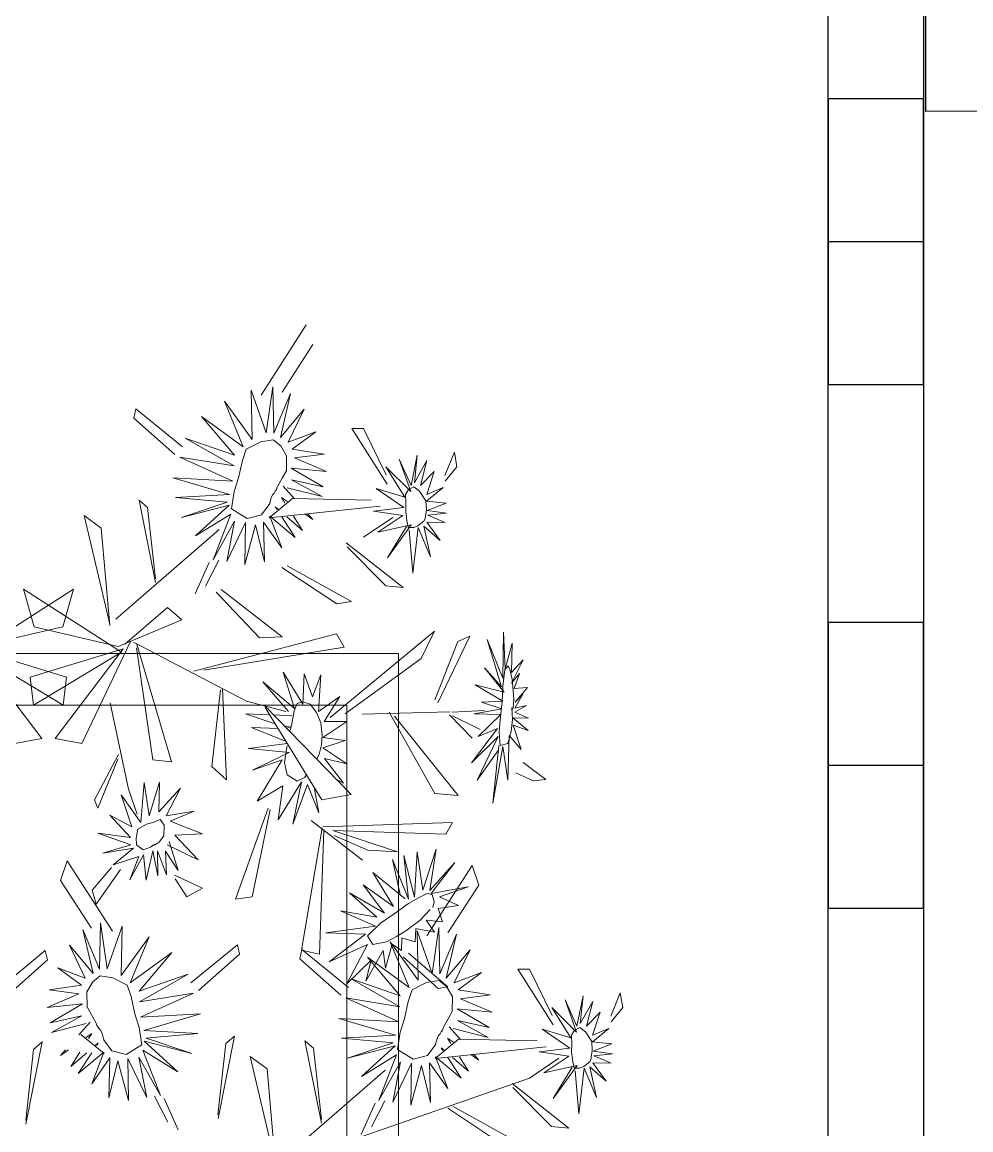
# Model space of a CAD drawing. Header units: inches. Extents: x 15 to 22798, y 21 to 21519.
# Drawn here: x 16317.4 to 16368.3, y 12602 to 12661.4 of the extents above; entities that cross this region are included whole.
import ezdxf

# ---------------------------------------------------------------- set-up
doc = ezdxf.new("R2010")
doc.units = ezdxf.units.IN
doc.header["$MEASUREMENT"] = 0
doc.layers.add('ARREDAMENTO', color=8, linetype='Continuous', lineweight=13)

msp = doc.modelspace()

# ---------------------------------------------------------------- linework, layer by layer
for p, q in [((16360.605, 12613.867), (16360.605, 12754.263)), ((16360.605, 12649.605), (16365.711, 12649.605)), ((16360.605, 12621.525), (16365.711, 12621.525)), ((16360.605, 12473.47), (16360.605, 12613.867))]:
    msp.add_line(p, q)
for points in [[(16175.737, 13162.866), (16365.711, 13162.692), (16365.711, 12452.692), (15715.711, 12452.692)], [(16360.691, 12861.582), (16360.69, 12866.582), (16575.795, 12866.618), (16575.83, 12656.618), (16365.83, 12656.583), (16365.812, 12761.583)]]:
    msp.add_lwpolyline(points)
for points in [[(16360.605, 12657.263), (16360.605, 12641.947), (16365.711, 12641.947), (16365.711, 12657.263)], [(16360.605, 12629.183), (16360.605, 12613.867), (16365.711, 12613.867), (16365.711, 12629.183)]]:
    msp.add_lwpolyline(points, close=True)
at = {"layer": 'ARREDAMENTO', "linetype": 'Continuous'}
for p, q in [((16330.174, 12641.369, -27.277), (16332.601, 12645.149, -27.277)), ((16332.953, 12644.084, -27.277), (16331.3, 12641.538, -27.277)), ((16329.651, 12641.646, -27.277), (16330.453, 12639.354, -27.277)), ((16329.706, 12639.001, -27.277), (16329.651, 12641.646, -27.277)), ((16330.453, 12639.354, -27.277), (16330.812, 12641.825, -27.277)), ((16330.812, 12641.825, -27.277), (16330.87, 12639.335, -27.277)), ((16328.208, 12641.057, -27.277), (16329.706, 12639.001, -27.277)), ((16329.223, 12638.6, -27.277), (16328.208, 12641.057, -27.277)), ((16330.87, 12639.335, -27.277), (16331.754, 12641.456, -27.277)), ((16331.754, 12641.456, -27.277), (16331.212, 12639.106, -27.277)), ((16323.351, 12640.14, -27.277), (16323.465, 12640.637, -27.277)), ((16323.465, 12640.637, -27.277), (16325.968, 12638.597, -27.277)), ((16331.212, 12639.106, -27.277), (16332.484, 12640.624, -27.277)), ((16332.484, 12640.624, -27.277), (16331.626, 12638.845, -27.277)), ((16325.551, 12638.184, -27.277), (16323.351, 12640.14, -27.277)), ((16326.989, 12640.222, -27.277), (16329.223, 12638.6, -27.277)), ((16328.745, 12638.152, -27.277), (16326.989, 12640.222, -27.277)), ((16331.626, 12638.845, -27.277), (16333.109, 12639.404, -27.277)), ((16333.109, 12639.404, -27.277), (16331.841, 12638.478, -27.277)), ((16335.667, 12639.589, -27.277), (16335.047, 12639.577, -27.277)), ((16335.047, 12639.577, -27.277), (16336.95, 12636.606, -27.277)), ((16336.887, 12637.096, -27.277), (16335.667, 12639.589, -27.277)), ((16326.104, 12639.064, -27.277), (16328.745, 12638.152, -27.277)), ((16328.725, 12637.574, -27.277), (16326.104, 12639.064, -27.277)), ((16328.67, 12636.757, -27.277), (16325.816, 12638.049, -27.277)), ((16325.816, 12638.049, -27.277), (16328.725, 12637.574, -27.277)), ((16331.841, 12638.478, -27.277), (16333.561, 12638.216, -27.277)), ((16333.561, 12638.216, -27.277), (16331.971, 12638.003, -27.277)), ((16331.971, 12638.003, -27.277), (16333.68, 12637.278, -27.277)), ((16338.547, 12638.154, -27.277), (16338.223, 12636.526, -27.277)), ((16338.401, 12636.671, -27.277), (16338.547, 12638.154, -27.277)), ((16340.546, 12638.308, -27.277), (16340.031, 12637.061, -27.277)), ((16340.687, 12637.536, -27.277), (16340.546, 12638.308, -27.277)), ((16331.787, 12637.465, -27.277), (16333.516, 12636.455, -27.277)), ((16333.68, 12637.278, -27.277), (16331.787, 12637.465, -27.277)), ((16336.872, 12637.522, -27.277), (16337.896, 12635.894, -27.277)), ((16338.204, 12636.203, -27.277), (16336.872, 12637.522, -27.277)), ((16337.59, 12637.934, -27.277), (16338.204, 12636.203, -27.277)), ((16338.223, 12636.526, -27.277), (16337.59, 12637.934, -27.277)), ((16339.069, 12637.859, -27.277), (16338.401, 12636.671, -27.277)), ((16338.736, 12636.521, -27.277), (16339.069, 12637.859, -27.277)), ((16340.05, 12636.763, -27.277), (16340.687, 12637.536, -27.277)), ((16325.446, 12636.939, -27.277), (16328.67, 12636.757, -27.277)), ((16328.481, 12636.044, -27.277), (16325.446, 12636.939, -27.277)), ((16331.814, 12636.836, -27.277), (16333.45, 12635.928, -27.277)), ((16333.516, 12636.455, -27.277), (16331.814, 12636.836, -27.277)), ((16339.469, 12637.28, -27.277), (16338.736, 12636.521, -27.277)), ((16339.064, 12636.042, -27.277), (16339.469, 12637.28, -27.277)), ((16331.972, 12635.806, -27.277), (16331.36, 12636.487, -27.277)), ((16333.45, 12635.928, -27.277), (16331.58, 12636.41, -27.277)), ((16336.349, 12636.367, -27.277), (16337.834, 12635.341, -27.277)), ((16337.896, 12635.894, -27.277), (16336.349, 12636.367, -27.277)), ((16338.082, 12636.307, -27.277), (16337.926, 12636.046, -27.277)), ((16338.372, 12636.449, -27.277), (16338.082, 12636.307, -27.277)), ((16338.682, 12636.226, -27.277), (16338.372, 12636.449, -27.277)), ((16339.012, 12635.698, -27.277), (16338.682, 12636.226, -27.277)), ((16339.048, 12635.685, -27.277), (16339.94, 12636.412, -27.277)), ((16339.94, 12636.412, -27.277), (16339.064, 12636.042, -27.277)), ((16323.629, 12635.74, -27.277), (16324.508, 12631.326, -27.277)), ((16324.092, 12635.34, -27.277), (16323.629, 12635.74, -27.277)), ((16325.59, 12635.884, -27.277), (16328.481, 12636.044, -27.277)), ((16328.357, 12635.636, -27.277), (16325.59, 12635.884, -27.277)), ((16325.917, 12634.815, -27.277), (16328.357, 12635.636, -27.277)), ((16331.869, 12635.828, -27.277), (16330.618, 12634.8, -27.277)), ((16331.455, 12635.605, -27.277), (16331.279, 12635.881, -27.277)), ((16331.591, 12635.663, -27.277), (16331.279, 12635.881, -27.277)), ((16336.088, 12635.737, -27.277), (16331.869, 12635.828, -27.277)), ((16337.926, 12636.046, -27.277), (16337.939, 12635.582, -27.277)), ((16337.939, 12635.582, -27.277), (16337.936, 12635.139, -27.277)), ((16339.044, 12635.232, -27.277), (16339.012, 12635.698, -27.277)), ((16340.098, 12635.578, -27.277), (16339.048, 12635.685, -27.277)), ((16339.096, 12635.188, -27.277), (16340.098, 12635.578, -27.277)), ((16324.515, 12631.521, -27.277), (16324.092, 12635.34, -27.277)), ((16328.47, 12635.479, -27.277), (16325.917, 12634.815, -27.277)), ((16326.661, 12633.834, -27.277), (16328.47, 12635.479, -27.277)), ((16328.549, 12634.988, -27.277), (16326.661, 12633.834, -27.277)), ((16327.599, 12632.548, -27.277), (16328.549, 12634.988, -27.277)), ((16330.618, 12634.8, -27.277), (16336.574, 12635.423, -27.277)), ((16331.033, 12635.231, -27.277), (16330.939, 12635.375, -27.277)), ((16331.103, 12635.234, -27.277), (16330.939, 12635.375, -27.277)), ((16332.531, 12635.006, -27.277), (16332.962, 12634.706, -27.277)), ((16332.685, 12635.014, -27.277), (16332.962, 12634.706, -27.277)), ((16337.834, 12635.341, -27.277), (16336.2, 12635.159, -27.277)), ((16336.2, 12635.159, -27.277), (16337.783, 12634.916, -27.277)), ((16337.936, 12635.139, -27.277), (16337.995, 12634.626, -27.277)), ((16338.975, 12634.744, -27.277), (16339.044, 12635.232, -27.277)), ((16340.125, 12635.048, -27.277), (16339.096, 12635.188, -27.277)), ((16339.126, 12634.932, -27.277), (16340.125, 12635.048, -27.277)), ((16320.695, 12634.91, -27.277), (16322.067, 12629.084, -27.277)), ((16321.597, 12634.247, -27.277), (16320.695, 12634.91, -27.277)), ((16328.754, 12634.608, -27.277), (16327.599, 12632.548, -27.277)), ((16328.336, 12632.458, -27.277), (16328.754, 12634.608, -27.277)), ((16329.343, 12634.542, -27.277), (16328.336, 12632.458, -27.277)), ((16329.303, 12632.295, -27.277), (16329.343, 12634.542, -27.277)), ((16329.886, 12634.419, -27.277), (16329.303, 12632.295, -27.277)), ((16330.368, 12632.435, -27.277), (16329.886, 12634.419, -27.277)), ((16330.307, 12634.568, -27.277), (16330.368, 12632.435, -27.277)), ((16331.287, 12633.179, -27.277), (16330.307, 12634.568, -27.277)), ((16330.641, 12634.879, -27.277), (16331.287, 12633.179, -27.277)), ((16332.008, 12633.736, -27.277), (16330.641, 12634.879, -27.277)), ((16331.286, 12634.843, -27.277), (16332.008, 12633.736, -27.277)), ((16331.554, 12634.847, -27.277), (16332.406, 12634.116, -27.277)), ((16331.918, 12634.881, -27.277), (16332.406, 12634.116, -27.277)), ((16335.674, 12633.748, -27.277), (16337.253, 12634.804, -27.277)), ((16337.783, 12634.916, -27.277), (16336.439, 12634.025, -27.277)), ((16336.439, 12634.025, -27.277), (16338.226, 12634.419, -27.277)), ((16338.226, 12634.419, -27.277), (16336.951, 12632.65, -27.277)), ((16337.995, 12634.626, -27.277), (16338.081, 12634.221, -27.277)), ((16338.593, 12634.361, -27.277), (16338.903, 12634.615, -27.277)), ((16338.903, 12634.615, -27.277), (16338.975, 12634.744, -27.277)), ((16339.788, 12633.581, -27.277), (16339.066, 12634.553, -27.277)), ((16339.066, 12634.553, -27.277), (16340.06, 12634.536, -27.277)), ((16340.06, 12634.536, -27.277), (16339.126, 12634.932, -27.277)), ((16322.062, 12629.017, -27.277), (16321.597, 12634.247, -27.277)), ((16327.934, 12634.173, -27.277), (16322.381, 12629.362, -27.277)), ((16336.951, 12632.65, -27.277), (16337.972, 12634.334, -27.277)), ((16338.052, 12634.328, -27.277), (16338.159, 12634.27, -27.277)), ((16338.117, 12634.129, -27.277), (16338.322, 12631.827, -27.277)), ((16338.159, 12634.27, -27.277), (16338.377, 12634.283, -27.277)), ((16338.322, 12631.827, -27.277), (16338.611, 12634.274, -27.277)), ((16338.377, 12634.283, -27.277), (16338.593, 12634.361, -27.277)), ((16338.611, 12634.274, -27.277), (16339.262, 12632.7, -27.277)), ((16338.907, 12634.346, -27.277), (16339.788, 12633.581, -27.277)), ((16339.262, 12632.7, -27.277), (16338.907, 12634.346, -27.277)), ((16334.747, 12633.449, -27.277), (16337.791, 12631.05, -27.277)), ((16336.861, 12631.15, -27.277), (16334.789, 12633.237, -27.277)), ((16326.645, 12630.716, -27.277), (16327.394, 12632.396, -27.277)), ((16327.204, 12631.124, -27.277), (16327.914, 12632.517, -27.277)), ((16334.25, 12630.173, -27.277), (16331.298, 12632.134, -27.277)), ((16331.58, 12632.213, -27.277), (16335.031, 12630.308, -27.277)), ((16314.846, 12627.587, -27.277), (16320.107, 12630.966, -27.277)), ((16317.427, 12630.966, -27.277), (16317.999, 12628.955, -27.277)), ((16322.687, 12627.587, -27.277), (16317.427, 12630.966, -27.277)), ((16320.107, 12630.966, -27.277), (16319.535, 12628.955, -27.277)), ((16328.035, 12630.952, -27.277), (16331.302, 12628.414, -27.277)), ((16337.791, 12631.05, -27.277), (16336.861, 12631.15, -27.277)), ((16330.093, 12628.353, -27.277), (16327.773, 12630.804, -27.277)), ((16335.031, 12630.308, -27.277), (16334.25, 12630.173, -27.277)), ((16325.149, 12629.99, -27.277), (16322.863, 12628.025, -27.277)), ((16325.934, 12629.316, -27.277), (16325.149, 12629.99, -27.277)), ((16322.51, 12627.891, -27.277), (16325.934, 12629.316, -27.277)), ((16319.535, 12628.955, -27.277), (16315.024, 12627.891, -27.277)), ((16317.999, 12628.955, -27.277), (16322.51, 12627.891, -27.277)), ((16334.226, 12628.572, -27.277), (16326.566, 12626.572, -27.277)), ((16339.482, 12628.713, -27.277), (16333.88, 12624.086, -27.277)), ((16334.631, 12627.86, -27.277), (16334.226, 12628.572, -27.277)), ((16338.763, 12627.245, -27.277), (16339.482, 12628.713, -27.277)), ((16339.662, 12624.869, -27.277), (16341.37, 12628.442, -27.277)), ((16341.37, 12628.442, -27.277), (16340.738, 12628.161, -27.277)), ((16343.179, 12628.667, -27.277), (16343.155, 12626.199, -27.277)), ((16343.278, 12626.672, -27.277), (16343.179, 12628.667, -27.277)), ((16323.167, 12628.163, -27.277), (16320.558, 12622.686, -27.277)), ((16329.395, 12624.965, -27.277), (16323.34, 12628.123, -27.277)), ((16323.516, 12628.021, -27.277), (16325.369, 12621.707, -27.277)), ((16327.113, 12626.617, -27.277), (16334.631, 12627.86, -27.277)), ((16331.302, 12628.414, -27.277), (16330.093, 12628.353, -27.277)), ((16340.738, 12628.161, -27.277), (16339.499, 12625.023, -27.277)), ((16342.301, 12628.267, -27.277), (16343.076, 12625.737, -27.277)), ((16343.155, 12626.199, -27.277), (16342.301, 12628.267, -27.277)), ((16343.647, 12628.078, -27.277), (16343.278, 12626.672, -27.277)), ((16343.617, 12626.496, -27.277), (16343.647, 12628.078, -27.277)), ((16318.41, 12622.966, -27.277), (16314.749, 12627.768, -27.277)), ((16314.749, 12627.768, -27.277), (16319.736, 12626.249, -27.277)), ((16319.568, 12624.747, -27.277), (16314.846, 12627.587, -27.277)), ((16322.785, 12627.768, -27.277), (16317.797, 12626.249, -27.277)), ((16317.965, 12624.747, -27.277), (16322.687, 12627.587, -27.277)), ((16319.124, 12622.966, -27.277), (16322.785, 12627.768, -27.277)), ((16324.373, 12621.811, -27.277), (16323.492, 12627.821, -27.277)), ((16334.694, 12624.282, -27.277), (16338.763, 12627.245, -27.277)), ((16342.158, 12626.744, -27.277), (16343.221, 12625.451, -27.277)), ((16343.076, 12625.737, -27.277), (16342.158, 12626.744, -27.277)), ((16343.61, 12625.924, -27.277), (16344.239, 12627.17, -27.277)), ((16344.239, 12627.17, -27.277), (16343.617, 12626.496, -27.277)), ((16317.797, 12626.249, -27.277), (16317.965, 12624.747, -27.277)), ((16319.736, 12626.249, -27.277), (16319.568, 12624.747, -27.277)), ((16331.355, 12626.521, -27.277), (16331.976, 12624.566, -27.277)), ((16332.409, 12624.801, -27.277), (16331.355, 12626.521, -27.277)), ((16332.485, 12626.424, -27.277), (16332.409, 12624.801, -27.277)), ((16332.934, 12625.189, -27.277), (16332.485, 12626.424, -27.277)), ((16333.384, 12626.364, -27.277), (16332.934, 12625.189, -27.277)), ((16333.25, 12624.402, -27.277), (16333.384, 12626.364, -27.277)), ((16344.033, 12626.439, -27.277), (16343.61, 12625.924, -27.277)), ((16343.761, 12625.644, -27.277), (16344.033, 12626.439, -27.277)), ((16327.542, 12621.464, -27.277), (16327.994, 12625.565, -27.277)), ((16328.115, 12625.617, -27.277), (16328.322, 12620.737, -27.277)), ((16330.263, 12626.003, -27.277), (16331.642, 12624.403, -27.277)), ((16331.976, 12624.566, -27.277), (16330.263, 12626.003, -27.277)), ((16341.655, 12625.832, -27.277), (16343.146, 12624.964, -27.277)), ((16343.221, 12625.451, -27.277), (16341.655, 12625.832, -27.277)), ((16344.464, 12625.699, -27.277), (16343.761, 12625.644, -27.277)), ((16343.81, 12624.913, -27.277), (16344.464, 12625.699, -27.277)), ((16323.071, 12620.241, -27.277), (16322.074, 12624.866, -27.277)), ((16329.395, 12624.965, -27.277), (16331.501, 12624.397, -27.277)), ((16332.425, 12624.925, -27.277), (16332.115, 12624.839, -27.277)), ((16332.805, 12624.8, -27.277), (16332.425, 12624.925, -27.277)), ((16334.407, 12625.209, -27.277), (16333.25, 12624.402, -27.277)), ((16333.561, 12623.865, -27.277), (16334.407, 12625.209, -27.277)), ((16343.146, 12624.964, -27.277), (16342.01, 12624.913, -27.277)), ((16342.01, 12624.913, -27.277), (16343.096, 12624.555, -27.277)), ((16343.79, 12624.576, -27.277), (16344.225, 12625.329, -27.277)), ((16344.225, 12625.329, -27.277), (16343.81, 12624.913, -27.277)), ((16330.937, 12623.744, -27.277), (16329.338, 12624.283, -27.277)), ((16330.6, 12624.23, -27.277), (16329.338, 12624.283, -27.277)), ((16335.013, 12619.96, -27.277), (16330.392, 12624.692, -27.277)), ((16330.403, 12624.615, -27.277), (16333.432, 12619.676, -27.277)), ((16331.949, 12624.449, -27.277), (16331.801, 12623.663, -27.277)), ((16332.115, 12624.839, -27.277), (16331.949, 12624.449, -27.277)), ((16333.159, 12624.345, -27.277), (16332.805, 12624.8, -27.277)), ((16333.389, 12623.799, -27.277), (16333.159, 12624.345, -27.277)), ((16340.327, 12624.38, -27.277), (16335.598, 12624.255, -27.277)), ((16339.503, 12620.011, -27.277), (16337.055, 12624.371, -27.277)), ((16340.435, 12624.365, -27.277), (16342.158, 12624.467, -27.277)), ((16343.096, 12624.555, -27.277), (16341.609, 12624.287, -27.277)), ((16341.609, 12624.287, -27.277), (16343.034, 12624.246, -27.277)), ((16344.414, 12624.731, -27.277), (16343.79, 12624.576, -27.277)), ((16343.798, 12624.366, -27.277), (16344.414, 12624.731, -27.277)), ((16344.529, 12624.055, -27.277), (16343.798, 12624.366, -27.277)), ((16330.82, 12624.221, -27.277), (16331.823, 12624.18, -27.277)), ((16333.449, 12623.142, -27.277), (16333.389, 12623.799, -27.277)), ((16333.488, 12623.01, -27.277), (16334.773, 12623.861, -27.277)), ((16334.773, 12623.861, -27.277), (16333.561, 12623.865, -27.277)), ((16337.332, 12624.161, -27.277), (16340.758, 12619.9, -27.277)), ((16341.498, 12622.975, -27.277), (16340.291, 12624.234, -27.277)), ((16340.446, 12624.182, -27.277), (16341.927, 12623.434, -27.277)), ((16343.034, 12624.246, -27.277), (16341.83, 12623.065, -27.277)), ((16343.688, 12624.066, -27.277), (16344.529, 12624.055, -27.277)), ((16344.514, 12623.389, -27.277), (16343.688, 12624.066, -27.277)), ((16331.089, 12623.496, -27.277), (16329.671, 12623.545, -27.277)), ((16331.517, 12622.798, -27.277), (16329.671, 12623.545, -27.277)), ((16331.47, 12623.64, -27.277), (16331.749, 12623.568, -27.277)), ((16331.749, 12623.568, -27.277), (16331.589, 12623.536, -27.277)), ((16331.731, 12623.382, -27.277), (16331.801, 12623.663, -27.277)), ((16333.415, 12622.617, -27.277), (16333.449, 12623.142, -27.277)), ((16342.865, 12623.502, -27.277), (16341.473, 12621.653, -27.277)), ((16341.83, 12623.065, -27.277), (16342.865, 12623.502, -27.277)), ((16343.423, 12620.725, -27.277), (16343.491, 12623.12, -27.277)), ((16343.491, 12623.12, -27.277), (16344.132, 12622.373, -27.277)), ((16343.701, 12623.666, -27.277), (16344.514, 12623.389, -27.277)), ((16344.132, 12622.373, -27.277), (16343.701, 12623.666, -27.277)), ((16316.975, 12622.686, -27.277), (16318.41, 12622.966, -27.277)), ((16320.558, 12622.686, -27.277), (16319.124, 12622.966, -27.277)), ((16331.581, 12622.694, -27.277), (16329.503, 12622.417, -27.277)), ((16331.574, 12622.57, -27.277), (16331.548, 12622.393, -27.277)), ((16333.29, 12622.124, -27.277), (16333.415, 12622.617, -27.277)), ((16334.682, 12622.852, -27.277), (16333.488, 12623.01, -27.277)), ((16333.496, 12622.466, -27.277), (16334.682, 12622.852, -27.277)), ((16341.473, 12621.653, -27.277), (16342.9, 12623.071, -27.277)), ((16342.9, 12623.071, -27.277), (16341.771, 12620.719, -27.277)), ((16342.925, 12622.591, -27.277), (16342.603, 12619.484, -27.277)), ((16342.603, 12619.484, -27.277), (16343.155, 12622.534, -27.277)), ((16343.155, 12622.534, -27.277), (16343.423, 12620.725, -27.277)), ((16322.521, 12622.096, -27.277), (16321.236, 12619.669, -27.277)), ((16329.503, 12622.417, -27.277), (16331.687, 12622.198, -27.277)), ((16331.687, 12622.198, -27.277), (16329.716, 12621.265, -27.277)), ((16331.548, 12622.393, -27.277), (16331.442, 12621.659, -27.277)), ((16333.166, 12621.852, -27.277), (16333.29, 12622.124, -27.277)), ((16334.777, 12621.605, -27.277), (16333.496, 12622.466, -27.277)), ((16341.771, 12620.719, -27.277), (16342.933, 12622.376, -27.277)), ((16321.427, 12619.217, -27.277), (16322.485, 12621.856, -27.277)), ((16325.369, 12621.707, -27.277), (16324.373, 12621.811, -27.277)), ((16328.322, 12620.737, -27.277), (16327.542, 12621.464, -27.277)), ((16329.716, 12621.265, -27.277), (16331.317, 12621.814, -27.277)), ((16331.317, 12621.814, -27.277), (16329.965, 12619.603, -27.277)), ((16331.442, 12621.659, -27.277), (16331.571, 12621.017, -27.277)), ((16333.574, 12621.877, -27.277), (16334.777, 12621.605, -27.277)), ((16334.597, 12620.558, -27.277), (16333.574, 12621.877, -27.277)), ((16344.234, 12621.672, -27.277), (16345.451, 12620.755, -27.277)), ((16331.571, 12621.017, -27.277), (16332.119, 12620.661, -27.277)), ((16332.119, 12620.661, -27.277), (16332.506, 12620.87, -27.277)), ((16332.621, 12620.998, -27.277), (16332.506, 12620.87, -27.277)), ((16334.224, 12620.767, -27.277), (16334.597, 12620.558, -27.277)), ((16344.776, 12620.68, -27.277), (16343.848, 12621.122, -27.277)), ((16345.451, 12620.755, -27.277), (16344.776, 12620.68, -27.277)), ((16323.071, 12620.241, -27.277), (16323.528, 12618.906, -27.277)), ((16323.735, 12618.445, -27.277), (16323.91, 12620.594, -27.277)), ((16323.91, 12620.594, -27.277), (16324.174, 12618.815, -27.277)), ((16324.174, 12618.815, -27.277), (16324.732, 12620.618, -27.277)), ((16324.732, 12620.618, -27.277), (16324.692, 12619.024, -27.277)), ((16324.692, 12619.024, -27.277), (16325.853, 12620.288, -27.277)), ((16325.853, 12620.288, -27.277), (16325.077, 12618.812, -27.277)), ((16329.965, 12619.603, -27.277), (16331.352, 12620.426, -27.277)), ((16331.087, 12618.6, -27.277), (16332.352, 12620.638, -27.277)), ((16331.352, 12620.426, -27.277), (16331.087, 12618.6, -27.277)), ((16332.352, 12620.638, -27.277), (16331.879, 12618.364, -27.277)), ((16331.879, 12618.364, -27.277), (16332.662, 12620.489, -27.277)), ((16332.662, 12620.489, -27.277), (16333.273, 12618.963, -27.277)), ((16333.019, 12620.35, -27.277), (16333.273, 12618.963, -27.277)), ((16321.236, 12619.669, -27.277), (16321.427, 12619.217, -27.277)), ((16322.671, 12619.935, -27.277), (16323.735, 12618.445, -27.277)), ((16323.25, 12618.226, -27.277), (16322.671, 12619.935, -27.277)), ((16333.432, 12619.676, -27.277), (16335.013, 12619.96, -27.277)), ((16340.758, 12619.9, -27.277), (16339.503, 12620.011, -27.277)), ((16325.077, 12618.812, -27.277), (16326.585, 12619.052, -27.277)), ((16326.585, 12619.052, -27.277), (16325.306, 12618.525, -27.277)), ((16328.813, 12614.339, -27.277), (16330.564, 12619.215, -27.277)), ((16330.659, 12619.147, -27.277), (16329.702, 12614.472, -27.277)), ((16322.068, 12618.85, -27.277), (16323.25, 12618.226, -27.277)), ((16323.171, 12617.64, -27.277), (16322.068, 12618.85, -27.277)), ((16325.306, 12618.525, -27.277), (16327.027, 12617.846, -27.277)), ((16335.619, 12616.425, -27.277), (16332.873, 12618.565, -27.277)), ((16333.482, 12618.221, -27.277), (16340.444, 12618.449, -27.277)), ((16340.444, 12618.449, -27.277), (16340.095, 12617.829, -27.277)), ((16321.424, 12617.883, -27.277), (16323.171, 12617.64, -27.277)), ((16323.199, 12617.254, -27.277), (16321.424, 12617.883, -27.277)), ((16327.027, 12617.846, -27.277), (16325.557, 12617.765, -27.277)), ((16325.557, 12617.765, -27.277), (16326.802, 12616.455, -27.277)), ((16333.46, 12618.155, -27.277), (16332.341, 12611.606, -27.277)), ((16333.32, 12611.389, -27.277), (16333.551, 12618.027, -27.277)), ((16334.019, 12618.018, -27.277), (16337.503, 12616.885, -27.277)), ((16340.095, 12617.829, -27.277), (16334.019, 12618.018, -27.277)), ((16335.903, 12616.962, -27.277), (16334.107, 12617.761, -27.277)), ((16321.684, 12616.812, -27.277), (16323.199, 12617.254, -27.277)), ((16326.802, 12616.455, -27.277), (16325.141, 12617.258, -27.277)), ((16325.255, 12617.438, -27.277), (16325.737, 12615.884, -27.277)), ((16323.335, 12617.068, -27.277), (16321.684, 12616.812, -27.277)), ((16322.238, 12616.183, -27.277), (16323.335, 12617.068, -27.277)), ((16323.611, 12616.629, -27.277), (16322.238, 12616.183, -27.277)), ((16323.861, 12616.724, -27.277), (16323.137, 12615.379, -27.277)), ((16323.137, 12615.379, -27.277), (16323.611, 12616.629, -27.277)), ((16324.006, 12615.352, -27.277), (16323.861, 12616.724, -27.277)), ((16324.363, 12616.934, -27.277), (16324.006, 12615.352, -27.277)), ((16324.636, 12615.599, -27.277), (16324.363, 12616.934, -27.277)), ((16324.622, 12616.941, -27.277), (16324.636, 12615.599, -27.277)), ((16325.108, 12615.644, -27.277), (16324.622, 12616.941, -27.277)), ((16325.048, 12616.922, -27.277), (16325.108, 12615.644, -27.277)), ((16325.737, 12615.884, -27.277), (16325.048, 12616.922, -27.277)), ((16337.503, 12616.885, -27.277), (16335.903, 12616.962, -27.277)), ((16337.834, 12616.682, -27.277), (16338.085, 12614.332, -27.277)), ((16338.415, 12614.441, -27.277), (16337.834, 12616.682, -27.277)), ((16338.547, 12616.871, -27.277), (16338.415, 12614.441, -27.277)), ((16338.859, 12614.825, -27.277), (16338.547, 12616.871, -27.277)), ((16339.573, 12617.02, -27.277), (16338.859, 12614.825, -27.277)), ((16339.228, 12614.801, -27.277), (16339.573, 12617.02, -27.277)), ((16319.775, 12616.404, -27.277), (16319.423, 12615.339, -27.277)), ((16322.202, 12612.624, -27.277), (16319.775, 12616.404, -27.277)), ((16321.12, 12614.821, -27.277), (16322.151, 12616.041, -27.277)), ((16337.229, 12616.46, -27.277), (16337.641, 12614.595, -27.277)), ((16338.085, 12614.332, -27.277), (16337.229, 12616.46, -27.277)), ((16339.075, 12612.37, -27.277), (16341.502, 12616.15, -27.277)), ((16340.569, 12616.305, -27.277), (16339.228, 12614.801, -27.277)), ((16339.308, 12614.64, -27.277), (16340.569, 12616.305, -27.277)), ((16341.502, 12616.15, -27.277), (16341.854, 12615.085, -27.277)), ((16322.637, 12615.936, -27.277), (16321.338, 12614.077, -27.277)), ((16325.525, 12615.631, -27.277), (16327.034, 12614.922, -27.277)), ((16326.197, 12614.474, -27.277), (16325.569, 12615.44, -27.277)), ((16336.173, 12615.765, -27.277), (16337.281, 12613.941, -27.277)), ((16337.907, 12614.351, -27.277), (16336.173, 12615.765, -27.277)), ((16319.423, 12615.339, -27.277), (16321.076, 12612.793, -27.277)), ((16321.338, 12614.077, -27.277), (16321.12, 12614.821, -27.277)), ((16327.034, 12614.922, -27.277), (16326.197, 12614.474, -27.277)), ((16335.646, 12615.109, -27.277), (16336.796, 12613.59, -27.277)), ((16337.281, 12613.941, -27.277), (16335.646, 12615.109, -27.277)), ((16341.291, 12615.009, -27.277), (16339.308, 12614.64, -27.277)), ((16339.747, 12614.472, -27.277), (16341.291, 12615.009, -27.277)), ((16341.854, 12615.085, -27.277), (16340.201, 12612.539, -27.277)), ((16329.702, 12614.472, -27.277), (16328.813, 12614.339, -27.277)), ((16334.915, 12614.687, -27.277), (16336.389, 12613.368, -27.277)), ((16336.796, 12613.59, -27.277), (16334.915, 12614.687, -27.277)), ((16338.623, 12614.42, -27.277), (16338.086, 12614.108, -27.277)), ((16339.087, 12614.653, -27.277), (16338.623, 12614.42, -27.277)), ((16339.348, 12614.597, -27.277), (16339.087, 12614.653, -27.277)), ((16339.466, 12614.205, -27.277), (16339.348, 12614.597, -27.277)), ((16339.386, 12613.892, -27.277), (16339.466, 12614.205, -27.277)), ((16340.773, 12613.994, -27.277), (16339.747, 12614.472, -27.277)), ((16334.438, 12613.723, -27.277), (16336.315, 12612.886, -27.277)), ((16336.389, 12613.368, -27.277), (16334.438, 12613.723, -27.277)), ((16337.366, 12613.596, -27.277), (16336.587, 12613.049, -27.277)), ((16338.086, 12614.108, -27.277), (16337.366, 12613.596, -27.277)), ((16338.709, 12613.213, -27.277), (16339.243, 12613.794, -27.277)), ((16339.673, 12613.845, -27.277), (16340.773, 12613.994, -27.277)), ((16339.909, 12613.13, -27.277), (16339.673, 12613.845, -27.277)), ((16321.564, 12613.08, -27.277), (16321.506, 12610.589, -27.277)), ((16321.923, 12610.608, -27.277), (16321.564, 12613.08, -27.277)), ((16336.587, 12613.049, -27.277), (16335.886, 12612.376, -27.277)), ((16337.935, 12612.645, -27.277), (16338.709, 12613.213, -27.277)), ((16339.037, 12613.212, -27.277), (16339.909, 12613.13, -27.277)), ((16339.488, 12612.57, -27.277), (16339.037, 12613.212, -27.277)), ((16320.622, 12612.71, -27.277), (16321.164, 12610.361, -27.277)), ((16321.506, 12610.589, -27.277), (16320.622, 12612.71, -27.277)), ((16322.724, 12612.9, -27.277), (16321.923, 12610.608, -27.277)), ((16322.67, 12610.255, -27.277), (16322.724, 12612.9, -27.277)), ((16336.315, 12612.886, -27.277), (16333.646, 12612.53, -27.277)), ((16333.646, 12612.53, -27.277), (16335.781, 12612.459, -27.277)), ((16335.781, 12612.459, -27.277), (16333.829, 12610.972, -27.277)), ((16337.447, 12612.335, -27.277), (16337.935, 12612.645, -27.277)), ((16338.439, 12612.044, -27.277), (16338.471, 12612.773, -27.277)), ((16338.471, 12612.773, -27.277), (16339.488, 12612.57, -27.277)), ((16338.553, 12612.647, -27.277), (16339.354, 12610.355, -27.277)), ((16338.607, 12610.002, -27.277), (16338.553, 12612.647, -27.277)), ((16339.354, 12610.355, -27.277), (16339.713, 12612.826, -27.277)), ((16339.713, 12612.826, -27.277), (16339.771, 12610.336, -27.277)), ((16339.771, 12610.336, -27.277), (16340.655, 12612.457, -27.277)), ((16340.655, 12612.457, -27.277), (16340.113, 12610.107, -27.277)), ((16319.892, 12611.879, -27.277), (16320.749, 12610.1, -27.277)), ((16321.164, 12610.361, -27.277), (16319.892, 12611.879, -27.277)), ((16324.167, 12612.312, -27.277), (16322.67, 12610.255, -27.277)), ((16323.153, 12609.855, -27.277), (16324.167, 12612.312, -27.277)), ((16328.911, 12611.891, -27.277), (16326.408, 12609.851, -27.277)), ((16329.024, 12611.395, -27.277), (16328.911, 12611.891, -27.277)), ((16333.829, 12610.972, -27.277), (16335.88, 12611.909, -27.277)), ((16335.88, 12611.909, -27.277), (16334.77, 12609.799, -27.277)), ((16335.886, 12612.376, -27.277), (16336.165, 12611.911, -27.277)), ((16336.165, 12611.911, -27.277), (16336.899, 12612.044, -27.277)), ((16336.846, 12610.638, -27.277), (16337.206, 12611.935, -27.277)), ((16336.899, 12612.044, -27.277), (16337.447, 12612.335, -27.277)), ((16337.11, 12612.058, -27.277), (16338.607, 12610.002, -27.277)), ((16338.124, 12609.601, -27.277), (16337.11, 12612.058, -27.277)), ((16337.206, 12611.935, -27.277), (16337.704, 12611.583, -27.277)), ((16337.704, 12611.583, -27.277), (16337.721, 12612.274, -27.277)), ((16337.721, 12612.274, -27.277), (16338.439, 12612.044, -27.277)), ((16318.602, 12611.579, -27.277), (16316.1, 12609.539, -27.277)), ((16318.716, 12611.082, -27.277), (16318.602, 12611.579, -27.277)), ((16325.387, 12611.477, -27.277), (16323.153, 12609.855, -27.277)), ((16323.631, 12609.407, -27.277), (16325.387, 12611.477, -27.277)), ((16326.825, 12609.439, -27.277), (16329.024, 12611.395, -27.277)), ((16332.253, 12611.141, -27.277), (16332.366, 12611.638, -27.277)), ((16332.341, 12611.606, -27.277), (16333.32, 12611.389, -27.277)), ((16332.366, 12611.638, -27.277), (16334.869, 12609.598, -27.277)), ((16335.79, 12609.948, -27.277), (16336.721, 12611.589, -27.277)), ((16335.89, 12611.223, -27.277), (16338.124, 12609.601, -27.277)), ((16337.646, 12609.153, -27.277), (16335.89, 12611.223, -27.277)), ((16336.721, 12611.589, -27.277), (16336.846, 12610.638, -27.277)), ((16339.67, 12609.542, -27.277), (16337.794, 12611.244, -27.277)), ((16338.077, 12611.444, -27.277), (16340.196, 12609.636, -27.277)), ((16340.113, 12610.107, -27.277), (16341.385, 12611.625, -27.277)), ((16341.385, 12611.625, -27.277), (16340.528, 12609.846, -27.277)), ((16316.516, 12609.126, -27.277), (16318.716, 12611.082, -27.277)), ((16319.267, 12610.658, -27.277), (16320.535, 12609.733, -27.277)), ((16320.749, 12610.1, -27.277), (16319.267, 12610.658, -27.277)), ((16334.452, 12609.185, -27.277), (16332.253, 12611.141, -27.277)), ((16334.77, 12609.799, -27.277), (16336.081, 12611.071, -27.277)), ((16336.081, 12611.071, -27.277), (16335.79, 12609.948, -27.277)), ((16326.271, 12610.319, -27.277), (16323.631, 12609.407, -27.277)), ((16323.651, 12608.829, -27.277), (16326.271, 12610.319, -27.277)), ((16335.006, 12610.065, -27.277), (16337.646, 12609.153, -27.277)), ((16337.626, 12608.575, -27.277), (16335.006, 12610.065, -27.277)), ((16340.528, 12609.846, -27.277), (16342.01, 12610.405, -27.277)), ((16342.01, 12610.405, -27.277), (16340.742, 12609.479, -27.277)), ((16344.568, 12610.59, -27.277), (16343.948, 12610.578, -27.277)), ((16343.948, 12610.578, -27.277), (16345.851, 12607.607, -27.277)), ((16345.789, 12608.097, -27.277), (16344.568, 12610.59, -27.277)), ((16320.535, 12609.733, -27.277), (16318.815, 12609.471, -27.277)), ((16318.815, 12609.471, -27.277), (16320.405, 12609.258, -27.277)), ((16340.196, 12609.636, -27.277), (16339.67, 12609.542, -27.277)), ((16340.742, 12609.479, -27.277), (16342.462, 12609.217, -27.277)), ((16320.405, 12609.258, -27.277), (16318.696, 12608.532, -27.277)), ((16326.559, 12609.304, -27.277), (16323.651, 12608.829, -27.277)), ((16323.706, 12608.011, -27.277), (16326.559, 12609.304, -27.277)), ((16334.718, 12609.05, -27.277), (16337.626, 12608.575, -27.277)), ((16337.571, 12607.758, -27.277), (16334.718, 12609.05, -27.277)), ((16342.462, 12609.217, -27.277), (16340.872, 12609.004, -27.277)), ((16340.872, 12609.004, -27.277), (16342.581, 12608.279, -27.277)), ((16346.491, 12608.935, -27.277), (16347.105, 12607.204, -27.277)), ((16347.124, 12607.527, -27.277), (16346.491, 12608.935, -27.277)), ((16347.448, 12609.155, -27.277), (16347.124, 12607.527, -27.277)), ((16347.302, 12607.672, -27.277), (16347.448, 12609.155, -27.277)), ((16347.97, 12608.86, -27.277), (16347.302, 12607.672, -27.277)), ((16347.637, 12607.522, -27.277), (16347.97, 12608.86, -27.277)), ((16349.447, 12609.309, -27.277), (16348.932, 12608.062, -27.277)), ((16349.588, 12608.537, -27.277), (16349.447, 12609.309, -27.277)), ((16318.696, 12608.532, -27.277), (16320.589, 12608.719, -27.277)), ((16320.589, 12608.719, -27.277), (16318.86, 12607.71, -27.277)), ((16340.688, 12608.466, -27.277), (16342.417, 12607.456, -27.277)), ((16342.581, 12608.279, -27.277), (16340.688, 12608.466, -27.277)), ((16345.773, 12608.523, -27.277), (16346.797, 12606.895, -27.277)), ((16347.105, 12607.204, -27.277), (16345.773, 12608.523, -27.277)), ((16348.37, 12608.281, -27.277), (16347.637, 12607.522, -27.277)), ((16347.965, 12607.043, -27.277), (16348.37, 12608.281, -27.277)), ((16348.951, 12607.764, -27.277), (16349.588, 12608.537, -27.277)), ((16318.86, 12607.71, -27.277), (16320.562, 12608.091, -27.277)), ((16320.562, 12608.091, -27.277), (16318.926, 12607.182, -27.277)), ((16318.926, 12607.182, -27.277), (16320.796, 12607.664, -27.277)), ((16320.403, 12607.061, -27.277), (16321.016, 12607.742, -27.277)), ((16326.93, 12608.194, -27.277), (16323.706, 12608.011, -27.277)), ((16323.895, 12607.298, -27.277), (16326.93, 12608.194, -27.277)), ((16334.347, 12607.94, -27.277), (16337.571, 12607.758, -27.277)), ((16337.382, 12607.045, -27.277), (16334.347, 12607.94, -27.277)), ((16340.715, 12607.837, -27.277), (16342.351, 12606.929, -27.277)), ((16342.417, 12607.456, -27.277), (16340.715, 12607.837, -27.277)), ((16320.507, 12607.083, -27.277), (16321.758, 12606.055, -27.277)), ((16320.785, 12606.918, -27.277), (16321.097, 12607.135, -27.277)), ((16320.921, 12606.86, -27.277), (16321.097, 12607.135, -27.277)), ((16326.786, 12607.139, -27.277), (16323.895, 12607.298, -27.277)), ((16324.019, 12606.89, -27.277), (16326.786, 12607.139, -27.277)), ((16334.491, 12606.885, -27.277), (16337.382, 12607.045, -27.277)), ((16340.874, 12606.807, -27.277), (16340.261, 12607.488, -27.277)), ((16342.351, 12606.929, -27.277), (16340.481, 12607.411, -27.277)), ((16345.25, 12607.368, -27.277), (16346.735, 12606.342, -27.277)), ((16346.797, 12606.895, -27.277), (16345.25, 12607.368, -27.277)), ((16346.983, 12607.308, -27.277), (16346.827, 12607.047, -27.277)), ((16346.827, 12607.047, -27.277), (16346.841, 12606.583, -27.277)), ((16347.273, 12607.45, -27.277), (16346.983, 12607.308, -27.277)), ((16347.583, 12607.227, -27.277), (16347.273, 12607.45, -27.277)), ((16347.913, 12606.699, -27.277), (16347.583, 12607.227, -27.277)), ((16347.949, 12606.686, -27.277), (16348.841, 12607.413, -27.277)), ((16348.841, 12607.413, -27.277), (16347.965, 12607.043, -27.277)), ((16318.438, 12606.682, -27.277), (16317.559, 12602.268, -27.277)), ((16317.975, 12606.282, -27.277), (16318.438, 12606.682, -27.277)), ((16321.272, 12606.488, -27.277), (16321.437, 12606.629, -27.277)), ((16321.343, 12606.486, -27.277), (16321.437, 12606.629, -27.277)), ((16323.906, 12606.733, -27.277), (16326.459, 12606.069, -27.277)), ((16325.715, 12605.088, -27.277), (16323.906, 12606.733, -27.277)), ((16326.459, 12606.069, -27.277), (16324.019, 12606.89, -27.277)), ((16327.861, 12602.776, -27.277), (16328.284, 12606.595, -27.277)), ((16328.747, 12606.994, -27.277), (16327.867, 12602.581, -27.277)), ((16328.284, 12606.595, -27.277), (16328.747, 12606.994, -27.277)), ((16332.993, 12606.341, -27.277), (16332.53, 12606.741, -27.277)), ((16332.53, 12606.741, -27.277), (16333.41, 12602.327, -27.277)), ((16337.258, 12606.637, -27.277), (16334.491, 12606.885, -27.277)), ((16334.818, 12605.816, -27.277), (16337.258, 12606.637, -27.277)), ((16337.371, 12606.48, -27.277), (16334.818, 12605.816, -27.277)), ((16335.562, 12604.835, -27.277), (16337.371, 12606.48, -27.277)), ((16340.77, 12606.829, -27.277), (16339.519, 12605.801, -27.277)), ((16340.356, 12606.606, -27.277), (16340.18, 12606.882, -27.277)), ((16340.492, 12606.664, -27.277), (16340.18, 12606.882, -27.277)), ((16344.989, 12606.738, -27.277), (16340.77, 12606.829, -27.277)), ((16346.841, 12606.583, -27.277), (16346.837, 12606.14, -27.277)), ((16347.945, 12606.233, -27.277), (16347.913, 12606.699, -27.277)), ((16348.999, 12606.579, -27.277), (16347.949, 12606.686, -27.277)), ((16347.997, 12606.189, -27.277), (16348.999, 12606.579, -27.277)), ((16317.552, 12602.463, -27.277), (16317.975, 12606.282, -27.277)), ((16319.691, 12606.269, -27.277), (16319.414, 12605.961, -27.277)), ((16319.844, 12606.261, -27.277), (16319.414, 12605.961, -27.277)), ((16320.458, 12606.135, -27.277), (16319.97, 12605.37, -27.277)), ((16320.822, 12606.102, -27.277), (16319.97, 12605.37, -27.277)), ((16320.368, 12604.99, -27.277), (16321.735, 12606.134, -27.277)), ((16321.09, 12606.097, -27.277), (16320.368, 12604.99, -27.277)), ((16321.735, 12606.134, -27.277), (16321.089, 12604.433, -27.277)), ((16323.622, 12605.863, -27.277), (16324.777, 12603.803, -27.277)), ((16324.04, 12603.712, -27.277), (16323.622, 12605.863, -27.277)), ((16323.827, 12606.242, -27.277), (16325.715, 12605.088, -27.277)), ((16324.777, 12603.803, -27.277), (16323.827, 12606.242, -27.277)), ((16329.596, 12605.911, -27.277), (16330.968, 12600.085, -27.277)), ((16330.498, 12605.248, -27.277), (16329.596, 12605.911, -27.277)), ((16333.416, 12602.522, -27.277), (16332.993, 12606.341, -27.277)), ((16337.45, 12605.989, -27.277), (16335.562, 12604.835, -27.277)), ((16336.5, 12603.549, -27.277), (16337.45, 12605.989, -27.277)), ((16339.519, 12605.801, -27.277), (16345.475, 12606.424, -27.277)), ((16339.542, 12605.88, -27.277), (16340.188, 12604.18, -27.277)), ((16340.909, 12604.737, -27.277), (16339.542, 12605.88, -27.277)), ((16339.934, 12606.232, -27.277), (16339.84, 12606.376, -27.277)), ((16340.005, 12606.235, -27.277), (16339.84, 12606.376, -27.277)), ((16340.819, 12605.882, -27.277), (16341.307, 12605.117, -27.277)), ((16341.433, 12606.007, -27.277), (16341.863, 12605.707, -27.277)), ((16341.586, 12606.015, -27.277), (16341.863, 12605.707, -27.277)), ((16346.735, 12606.342, -27.277), (16345.101, 12606.16, -27.277)), ((16345.101, 12606.16, -27.277), (16346.684, 12605.917, -27.277)), ((16346.684, 12605.917, -27.277), (16345.341, 12605.026, -27.277)), ((16346.837, 12606.14, -27.277), (16346.896, 12605.627, -27.277)), ((16347.876, 12605.745, -27.277), (16347.945, 12606.233, -27.277)), ((16349.026, 12606.049, -27.277), (16347.997, 12606.189, -27.277)), ((16348.027, 12605.933, -27.277), (16349.026, 12606.049, -27.277)), ((16348.961, 12605.537, -27.277), (16348.027, 12605.933, -27.277)), ((16321.089, 12604.433, -27.277), (16322.069, 12605.823, -27.277)), ((16322.069, 12605.823, -27.277), (16322.008, 12603.689, -27.277)), ((16322.008, 12603.689, -27.277), (16322.49, 12605.674, -27.277)), ((16322.49, 12605.674, -27.277), (16323.073, 12603.55, -27.277)), ((16323.033, 12605.797, -27.277), (16324.04, 12603.712, -27.277)), ((16323.073, 12603.55, -27.277), (16323.033, 12605.797, -27.277)), ((16337.655, 12605.609, -27.277), (16336.5, 12603.549, -27.277)), ((16337.237, 12603.459, -27.277), (16337.655, 12605.609, -27.277)), ((16338.244, 12605.543, -27.277), (16337.237, 12603.459, -27.277)), ((16338.204, 12603.296, -27.277), (16338.244, 12605.543, -27.277)), ((16338.787, 12605.42, -27.277), (16338.204, 12603.296, -27.277)), ((16339.269, 12603.436, -27.277), (16338.787, 12605.42, -27.277)), ((16339.208, 12605.569, -27.277), (16339.269, 12603.436, -27.277)), ((16340.188, 12604.18, -27.277), (16339.208, 12605.569, -27.277)), ((16340.187, 12605.844, -27.277), (16340.909, 12604.737, -27.277)), ((16340.455, 12605.848, -27.277), (16341.307, 12605.117, -27.277)), ((16344.575, 12604.749, -27.277), (16346.155, 12605.805, -27.277)), ((16345.341, 12605.026, -27.277), (16347.128, 12605.42, -27.277)), ((16347.128, 12605.42, -27.277), (16345.852, 12603.651, -27.277)), ((16345.852, 12603.651, -27.277), (16346.874, 12605.335, -27.277)), ((16346.896, 12605.627, -27.277), (16346.982, 12605.222, -27.277)), ((16346.954, 12605.329, -27.277), (16347.06, 12605.271, -27.277)), ((16347.06, 12605.271, -27.277), (16347.278, 12605.284, -27.277)), ((16347.223, 12602.828, -27.277), (16347.512, 12605.275, -27.277)), ((16347.278, 12605.284, -27.277), (16347.494, 12605.362, -27.277)), ((16347.494, 12605.362, -27.277), (16347.805, 12605.616, -27.277)), ((16347.512, 12605.275, -27.277), (16348.163, 12603.701, -27.277)), ((16347.805, 12605.616, -27.277), (16347.876, 12605.745, -27.277)), ((16347.808, 12605.347, -27.277), (16348.689, 12604.582, -27.277)), ((16348.163, 12603.701, -27.277), (16347.808, 12605.347, -27.277)), ((16347.967, 12605.554, -27.277), (16348.961, 12605.537, -27.277)), ((16348.689, 12604.582, -27.277), (16347.967, 12605.554, -27.277)), ((16330.963, 12600.018, -27.277), (16330.498, 12605.248, -27.277)), ((16344.575, 12604.749, -27.277), (16330.945, 12599.999, -27.277)), ((16336.835, 12605.174, -27.277), (16331.283, 12600.363, -27.277)), ((16347.018, 12605.13, -27.277), (16347.223, 12602.828, -27.277)), ((16343.648, 12604.45, -27.277), (16346.692, 12602.051, -27.277)), ((16345.762, 12602.151, -27.277), (16343.69, 12604.238, -27.277)), ((16325.172, 12602.379, -27.277), (16324.462, 12603.772, -27.277)), ((16325.731, 12601.971, -27.277), (16324.981, 12603.651, -27.277)), ((16336.105, 12602.125, -27.277), (16336.815, 12603.518, -27.277)), ((16335.546, 12601.717, -27.277), (16336.296, 12603.397, -27.277)), ((16343.151, 12601.174, -27.277), (16340.199, 12603.134, -27.277)), ((16340.482, 12603.214, -27.277), (16343.932, 12601.309, -27.277)), ((16346.692, 12602.051, -27.277), (16345.762, 12602.151, -27.277))]:
    msp.add_line(p, q, dxfattribs=at)
at = {"layer": 'ARREDAMENTO', "linetype": 'Continuous', "elevation": -27.277}
for points in [[(16331.044, 12636.44), (16331.316, 12636.917), (16331.533, 12637.318), (16331.545, 12638.114), (16331.229, 12638.657), (16330.833, 12638.976), (16330.157, 12638.869), (16329.384, 12638.471), (16329.175, 12637.86), (16328.967, 12636.93), (16328.737, 12636.201), (16328.591, 12635.276), (16329.429, 12634.753), (16330.199, 12634.952), (16330.655, 12635.564)], [(16331.044, 12636.44), (16331.006, 12636.307), (16330.931, 12636.217), (16330.88, 12636.124), (16330.803, 12636.036), (16330.742, 12635.911), (16330.69, 12635.742), (16330.642, 12635.567), (16330.655, 12635.564)], [(16343.638, 12624.453), (16343.705, 12624.602), (16343.735, 12625.068), (16343.697, 12625.529), (16343.644, 12626.121), (16343.54, 12626.612), (16343.428, 12626.85), (16343.251, 12626.634), (16343.152, 12625.766), (16343.113, 12624.937), (16342.999, 12623.95), (16342.949, 12623.301), (16343.004, 12622.575), (16343.408, 12622.688), (16343.6, 12623.331), (16343.663, 12623.978), (16343.632, 12624.613)], [(16324.335, 12617.226), (16324.504, 12617.247), (16324.717, 12617.405), (16324.969, 12617.736), (16324.987, 12618.301), (16324.77, 12618.621), (16324.424, 12618.479), (16324.03, 12618.361), (16323.573, 12618.087), (16323.478, 12617.616), (16323.5, 12617.25), (16323.847, 12616.981), (16324.252, 12617.125), (16324.482, 12617.282)], [(16321.331, 12607.695), (16321.06, 12608.172), (16320.843, 12608.573), (16320.831, 12609.369), (16321.147, 12609.911), (16321.543, 12610.231), (16322.219, 12610.124), (16322.992, 12609.726), (16323.201, 12609.114), (16323.409, 12608.184), (16323.639, 12607.455), (16323.784, 12606.531), (16322.947, 12606.007), (16322.177, 12606.207), (16321.721, 12606.819)], [(16339.945, 12607.441), (16340.217, 12607.918), (16340.434, 12608.319), (16340.446, 12609.115), (16340.13, 12609.658), (16339.734, 12609.977), (16339.058, 12609.87), (16338.285, 12609.472), (16338.076, 12608.861), (16337.868, 12607.931), (16337.638, 12607.202), (16337.493, 12606.277), (16338.33, 12605.754), (16339.1, 12605.953), (16339.556, 12606.565)], [(16321.331, 12607.695), (16321.369, 12607.562), (16321.445, 12607.471), (16321.496, 12607.379), (16321.573, 12607.29), (16321.634, 12607.166), (16321.685, 12606.997), (16321.734, 12606.821), (16321.721, 12606.819)], [(16339.945, 12607.441), (16339.908, 12607.308), (16339.832, 12607.218), (16339.781, 12607.125), (16339.704, 12607.036), (16339.643, 12606.912), (16339.591, 12606.743), (16339.543, 12606.568), (16339.556, 12606.565)]]:
    msp.add_lwpolyline(points, dxfattribs=at)
at = {"layer": 'ARREDAMENTO', "elevation": -27.277}
for points in [[(16305.209, 12488.933), (16305.209, 12627.517), (16337.545, 12627.517), (16337.545, 12488.933)], [(16307.981, 12491.705), (16307.981, 12624.745), (16334.774, 12624.745), (16334.774, 12491.705)]]:
    msp.add_lwpolyline(points, close=True, dxfattribs=at)

doc.saveas('drawing.dxf')
